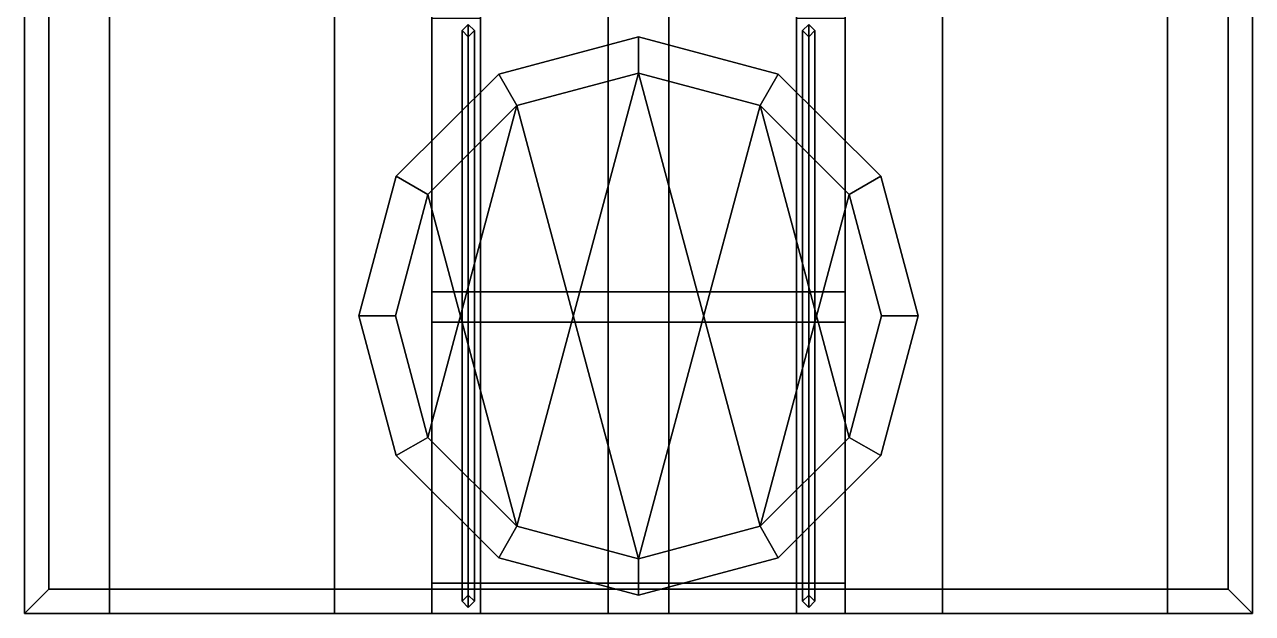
# Model space of a CAD drawing. Header units: millimetres. Extents: x -1.04 to 3, y -3.69 to 5.
# Drawn here: x -1.01 to 1.01, y -3.69 to -2.72 of the extents above; entities that cross this region are included whole.
import ezdxf

# ---------------------------------------------------------------- set-up
doc = ezdxf.new("R2010")
doc.units = ezdxf.units.MM
doc.layers.add('tent', color=3, linetype='Continuous')
doc.layers.add('wheels', color=2, linetype='Continuous')

msp = doc.modelspace()

# ---------------------------------------------------------------- linework, layer by layer
for points in [[(-1.01, 0.26, 1.09), (-1.01, -3.69, 1.09), (-1.01, -3.69, 1.72), (-1.01, 0.26, 1.72)], [(1.01, 0.26, 1.09), (1.01, -3.69, 1.09), (-1.01, -3.69, 1.09), (-1.01, 0.26, 1.09)], [(-0.97, 0.22, 1.72), (-1.01, 0.26, 1.72), (-1.01, -3.69, 1.72), (-0.97, -3.65, 1.72)], [(0.97, -3.65, 1.72), (1.01, -3.69, 1.72), (1.01, 0.26, 1.72), (0.97, 0.22, 1.72)], [(1.01, 0.26, 1.09), (1.01, 0.26, 1.72), (1.01, -3.69, 1.72), (1.01, -3.69, 1.09)], [(-0.97, 0.22, 1.16), (-0.97, -3.65, 1.16), (0.97, -3.65, 1.16), (0.97, 0.22, 1.16)], [(-0.97, 0.22, 1.16), (-0.97, 0.22, 1.72), (-0.97, -3.65, 1.72), (-0.97, -3.65, 1.16)], [(0.97, -3.65, 1.16), (0.97, -3.65, 1.72), (0.97, 0.22, 1.72), (0.97, 0.22, 1.16)], [(-0.34, -2.69, 0.59), (-0.34, -3.69, 0.59), (-0.34, -3.69, 0.74), (-0.34, -2.71, 0.74)], [(-0.26, -2.69, 0.59), (-0.26, -3.69, 0.59), (-0.34, -3.69, 0.59), (-0.34, -2.69, 0.59)], [(-0.26, -3.69, 0.74), (-0.26, -3.69, 0.59), (-0.26, -2.69, 0.59), (-0.26, -2.71, 0.74)], [(0.26, -2.69, 0.59), (0.26, -3.69, 0.59), (0.26, -3.69, 0.74), (0.26, -2.71, 0.74)], [(0.34, -2.69, 0.59), (0.34, -3.69, 0.59), (0.26, -3.69, 0.59), (0.26, -2.69, 0.59)], [(0.34, -3.69, 0.74), (0.34, -3.69, 0.59), (0.34, -2.69, 0.59), (0.34, -2.71, 0.74)], [(-0.34, -2.71, 0.74), (-0.34, -3.69, 0.74), (-0.26, -3.69, 0.74), (-0.26, -2.71, 0.74)], [(-0.28, -2.72, 0.36), (-0.29, -2.73, 0.37), (-0.29, -2.73, 0.59), (-0.28, -2.72, 0.59)], [(-0.28, -3.68, 0.36), (-0.29, -3.67, 0.37), (-0.29, -2.73, 0.37), (-0.28, -2.72, 0.36)], [(-0.27, -2.73, 0.37), (-0.28, -2.72, 0.36), (-0.28, -2.72, 0.59), (-0.27, -2.73, 0.59)], [(-0.27, -3.67, 0.37), (-0.28, -3.68, 0.36), (-0.28, -2.72, 0.36), (-0.27, -2.73, 0.37)], [(0.26, -2.71, 0.74), (0.26, -3.69, 0.74), (0.34, -3.69, 0.74), (0.34, -2.71, 0.74)], [(0.28, -2.72, 0.36), (0.27, -2.73, 0.37), (0.27, -2.73, 0.59), (0.28, -2.72, 0.59)], [(0.28, -3.68, 0.36), (0.27, -3.67, 0.37), (0.27, -2.73, 0.37), (0.28, -2.72, 0.36)], [(0.29, -2.73, 0.37), (0.28, -2.72, 0.36), (0.28, -2.72, 0.59), (0.29, -2.73, 0.59)], [(0.29, -3.67, 0.37), (0.28, -3.68, 0.36), (0.28, -2.72, 0.36), (0.29, -2.73, 0.37)], [(-0.29, -2.73, 0.37), (-0.28, -2.74, 0.38), (-0.28, -2.74, 0.59), (-0.29, -2.73, 0.59)], [(-0.29, -3.67, 0.37), (-0.28, -3.66, 0.38), (-0.28, -2.74, 0.38), (-0.29, -2.73, 0.37)], [(-0.28, -2.74, 0.38), (-0.27, -2.73, 0.37), (-0.27, -2.73, 0.59), (-0.28, -2.74, 0.59)], [(-0.28, -3.66, 0.38), (-0.27, -3.67, 0.37), (-0.27, -2.73, 0.37), (-0.28, -2.74, 0.38)], [(0.27, -2.73, 0.37), (0.28, -2.74, 0.38), (0.28, -2.74, 0.59), (0.27, -2.73, 0.59)], [(0.27, -3.67, 0.37), (0.28, -3.66, 0.38), (0.28, -2.74, 0.38), (0.27, -2.73, 0.37)], [(0.28, -2.74, 0.38), (0.29, -2.73, 0.37), (0.29, -2.73, 0.59), (0.28, -2.74, 0.59)], [(0.28, -3.66, 0.38), (0.29, -3.67, 0.37), (0.29, -2.73, 0.37), (0.28, -2.74, 0.38)], [(-0.97, -3.65, 1.72), (-1.01, -3.69, 1.72), (1.01, -3.69, 1.72), (0.97, -3.65, 1.72)], [(-0.97, -3.65, 1.16), (-0.97, -3.65, 1.72), (0.97, -3.65, 1.72), (0.97, -3.65, 1.16)], [(-0.28, -3.66, 0.38), (-0.29, -3.67, 0.37), (-0.29, -3.67, 0.59), (-0.28, -3.66, 0.59)], [(-0.29, -3.67, 0.37), (-0.28, -3.68, 0.36), (-0.28, -3.68, 0.59), (-0.29, -3.67, 0.59)], [(-0.27, -3.67, 0.37), (-0.28, -3.66, 0.38), (-0.28, -3.66, 0.59), (-0.27, -3.67, 0.59)], [(-0.28, -3.68, 0.36), (-0.27, -3.67, 0.37), (-0.27, -3.67, 0.59), (-0.28, -3.68, 0.59)], [(0.28, -3.66, 0.38), (0.27, -3.67, 0.37), (0.27, -3.67, 0.59), (0.28, -3.66, 0.59)], [(0.27, -3.67, 0.37), (0.28, -3.68, 0.36), (0.28, -3.68, 0.59), (0.27, -3.67, 0.59)], [(0.29, -3.67, 0.37), (0.28, -3.66, 0.38), (0.28, -3.66, 0.59), (0.29, -3.67, 0.59)], [(0.28, -3.68, 0.36), (0.29, -3.67, 0.37), (0.29, -3.67, 0.59), (0.28, -3.68, 0.59)], [(-1.01, -3.69, 1.72), (-1.01, -3.69, 1.09), (1.01, -3.69, 1.09), (1.01, -3.69, 1.72)], [(-0.34, -3.69, 0.74), (-0.34, -3.69, 0.59), (-0.26, -3.69, 0.59), (-0.26, -3.69, 0.74)], [(0.26, -3.69, 0.74), (0.26, -3.69, 0.59), (0.34, -3.69, 0.59), (0.34, -3.69, 0.74)]]:
    msp.add_3dface(points)
at = {"color": 1}
for points in [[(0.34, -3.16, 1.09), (0.34, -3.16, 0.74), (-0.34, -3.16, 0.74), (-0.34, -3.16, 1.09)], [(-0.34, -3.16, 0.74), (-0.34, -3.21, 0.74), (-0.34, -3.21, 1.09), (-0.34, -3.16, 1.09)], [(0.26, -3.16, 0.74), (0.26, -3.21, 0.74), (-0.26, -3.21, 0.74), (-0.26, -3.16, 0.74)], [(0.34, -3.21, 1.09), (0.34, -3.21, 0.74), (0.34, -3.16, 0.74), (0.34, -3.16, 1.09)], [(-0.34, -3.21, 1.09), (-0.34, -3.21, 0.74), (0.34, -3.21, 0.74), (0.34, -3.21, 1.09)], [(-0.34, -3.64, 0.74), (-0.34, -3.69, 0.74), (-0.34, -3.69, 1.09), (-0.34, -3.64, 1.09)], [(0.34, -3.64, 1.09), (0.34, -3.64, 0.74), (-0.34, -3.64, 0.74), (-0.34, -3.64, 1.09)], [(0.26, -3.64, 0.74), (0.26, -3.69, 0.74), (-0.26, -3.69, 0.74), (-0.26, -3.64, 0.74)], [(0.34, -3.69, 1.09), (0.34, -3.69, 0.74), (0.34, -3.64, 0.74), (0.34, -3.64, 1.09)], [(-0.34, -3.69, 1.09), (-0.34, -3.69, 0.74), (0.34, -3.69, 0.74), (0.34, -3.69, 1.09)]]:
    msp.add_3dface(points, dxfattribs=at)
at = {"layer": 'tent'}
for points in [[(-1.01, 0.26, 1.72), (-1.01, -3.69, 1.72), (-1.01, -3.69, 2.25), (-1.01, 0.26, 2.25)], [(-1.01, 0.26, 2.25), (-1.01, -3.69, 2.25), (-0.87, -3.69, 2.47), (-0.87, 0.26, 2.47)], [(-0.87, 0.26, 2.47), (-0.87, -3.69, 2.47), (-0.5, -3.69, 2.68), (-0.5, 0.26, 2.68)], [(-0.5, 0.26, 2.68), (-0.5, -3.69, 2.68), (-0.05, -3.69, 2.81), (-0.05, 0.26, 2.81)], [(-0.05, 0.26, 2.81), (-0.05, -3.69, 2.81), (0.05, -3.69, 2.81), (0.05, 0.26, 2.81)], [(0.5, -3.69, 2.68), (0.5, 0.26, 2.68), (0.05, 0.26, 2.81), (0.05, -3.69, 2.81)], [(0.87, -3.69, 2.47), (0.87, 0.26, 2.47), (0.5, 0.26, 2.68), (0.5, -3.69, 2.68)], [(1.01, -3.69, 2.25), (1.01, 0.26, 2.25), (0.87, 0.26, 2.47), (0.87, -3.69, 2.47)], [(1.01, -3.69, 1.72), (1.01, 0.26, 1.72), (1.01, 0.26, 2.25), (1.01, -3.69, 2.25)], [(-1.01, -3.69, 1.72), (1.01, -3.69, 1.72), (1.01, -3.69, 2.25), (-1.01, -3.69, 2.25)], [(-1.01, -3.69, 2.25), (1.01, -3.69, 2.25), (0.87, -3.69, 2.47), (-0.87, -3.69, 2.47)], [(-0.87, -3.69, 2.47), (0.87, -3.69, 2.47), (0.5, -3.69, 2.68), (-0.5, -3.69, 2.68)], [(-0.5, -3.69, 2.68), (0.5, -3.69, 2.68), (0.05, -3.69, 2.81), (-0.05, -3.69, 2.81)]]:
    msp.add_3dface(points, dxfattribs=at)
at = {"layer": 'wheels'}
for points in [[(-0.23, -2.8016, 0.42), (0, -2.74, 0.42), (0, -2.8, 0.38), (-0.2, -2.8536, 0.38)], [(-0.23, -2.8016, 0.55), (0, -2.74, 0.55), (0, -2.74, 0.42), (-0.23, -2.8016, 0.42)], [(0, -2.74, 0.55), (-0.23, -2.8016, 0.55), (-0.2, -2.8536, 0.59), (0, -2.8, 0.59)], [(0, -2.74, 0.42), (0.23, -2.8016, 0.42), (0.2, -2.8536, 0.38), (0, -2.8, 0.38)], [(0, -2.74, 0.55), (0.23, -2.8016, 0.55), (0.23, -2.8016, 0.42), (0, -2.74, 0.42)], [(0.23, -2.8016, 0.55), (0, -2.74, 0.55), (0, -2.8, 0.59), (0.2, -2.8536, 0.59)], [(-0.3984, -2.97, 0.42), (-0.23, -2.8016, 0.42), (-0.2, -2.8536, 0.38), (-0.3464, -3, 0.38)], [(-0.23, -2.8016, 0.55), (-0.3984, -2.97, 0.55), (-0.3464, -3, 0.59), (-0.2, -2.8536, 0.59)], [(-0.3984, -2.97, 0.55), (-0.23, -2.8016, 0.55), (-0.23, -2.8016, 0.42), (-0.3984, -2.97, 0.42)], [(-0.3464, -3.4, 0.38), (-0.2, -2.8536, 0.38), (0, -2.8, 0.38), (-0.2, -3.5464, 0.38)], [(-0.2, -2.8536, 0.59), (0, -3.6, 0.59), (0.2, -3.5464, 0.59), (0, -2.8, 0.59)], [(-0.2, -3.5464, 0.38), (0, -2.8, 0.38), (0.2, -2.8536, 0.38), (0, -3.6, 0.38)], [(0, -2.8, 0.59), (0.2, -3.5464, 0.59), (0.3464, -3.4, 0.59), (0.2, -2.8536, 0.59)], [(0.23, -2.8016, 0.42), (0.3984, -2.97, 0.42), (0.3464, -3, 0.38), (0.2, -2.8536, 0.38)], [(0.3984, -2.97, 0.55), (0.23, -2.8016, 0.55), (0.2, -2.8536, 0.59), (0.3464, -3, 0.59)], [(0.23, -2.8016, 0.55), (0.3984, -2.97, 0.55), (0.3984, -2.97, 0.42), (0.23, -2.8016, 0.42)], [(-0.4, -3.2, 0.38), (-0.3464, -3, 0.38), (-0.2, -2.8536, 0.38), (-0.3464, -3.4, 0.38)], [(-0.3464, -3, 0.59), (-0.2, -3.5464, 0.59), (0, -3.6, 0.59), (-0.2, -2.8536, 0.59)], [(0, -3.6, 0.38), (0.2, -2.8536, 0.38), (0.3464, -3, 0.38), (0.2, -3.5464, 0.38)], [(0.2, -2.8536, 0.59), (0.3464, -3.4, 0.59), (0.4, -3.2, 0.59), (0.3464, -3, 0.59)], [(-0.46, -3.2, 0.42), (-0.3984, -2.97, 0.42), (-0.3464, -3, 0.38), (-0.4, -3.2, 0.38)], [(-0.3984, -2.97, 0.55), (-0.46, -3.2, 0.55), (-0.4, -3.2, 0.59), (-0.3464, -3, 0.59)], [(-0.46, -3.2, 0.55), (-0.3984, -2.97, 0.55), (-0.3984, -2.97, 0.42), (-0.46, -3.2, 0.42)], [(0.3984, -2.97, 0.42), (0.46, -3.2, 0.42), (0.4, -3.2, 0.38), (0.3464, -3, 0.38)], [(0.46, -3.2, 0.55), (0.3984, -2.97, 0.55), (0.3464, -3, 0.59), (0.4, -3.2, 0.59)], [(0.3984, -2.97, 0.55), (0.46, -3.2, 0.55), (0.46, -3.2, 0.42), (0.3984, -2.97, 0.42)], [(-0.4, -3.2, 0.59), (-0.3464, -3.4, 0.59), (-0.2, -3.5464, 0.59), (-0.3464, -3, 0.59)], [(0.2, -3.5464, 0.38), (0.3464, -3, 0.38), (0.4, -3.2, 0.38), (0.3464, -3.4, 0.38)], [(-0.3984, -3.43, 0.42), (-0.46, -3.2, 0.42), (-0.4, -3.2, 0.38), (-0.3464, -3.4, 0.38)], [(-0.46, -3.2, 0.55), (-0.3984, -3.43, 0.55), (-0.3464, -3.4, 0.59), (-0.4, -3.2, 0.59)], [(-0.3984, -3.43, 0.55), (-0.46, -3.2, 0.55), (-0.46, -3.2, 0.42), (-0.3984, -3.43, 0.42)], [(0.46, -3.2, 0.42), (0.3984, -3.43, 0.42), (0.3464, -3.4, 0.38), (0.4, -3.2, 0.38)], [(0.3984, -3.43, 0.55), (0.46, -3.2, 0.55), (0.4, -3.2, 0.59), (0.3464, -3.4, 0.59)], [(0.46, -3.2, 0.55), (0.3984, -3.43, 0.55), (0.3984, -3.43, 0.42), (0.46, -3.2, 0.42)], [(-0.23, -3.5984, 0.42), (-0.3984, -3.43, 0.42), (-0.3464, -3.4, 0.38), (-0.2, -3.5464, 0.38)], [(-0.3984, -3.43, 0.55), (-0.23, -3.5984, 0.55), (-0.2, -3.5464, 0.59), (-0.3464, -3.4, 0.59)], [(0.3984, -3.43, 0.42), (0.23, -3.5984, 0.42), (0.2, -3.5464, 0.38), (0.3464, -3.4, 0.38)], [(0.23, -3.5984, 0.55), (0.3984, -3.43, 0.55), (0.3464, -3.4, 0.59), (0.2, -3.5464, 0.59)], [(-0.23, -3.5984, 0.55), (-0.3984, -3.43, 0.55), (-0.3984, -3.43, 0.42), (-0.23, -3.5984, 0.42)], [(0.3984, -3.43, 0.55), (0.23, -3.5984, 0.55), (0.23, -3.5984, 0.42), (0.3984, -3.43, 0.42)], [(0, -3.66, 0.42), (-0.23, -3.5984, 0.42), (-0.2, -3.5464, 0.38), (0, -3.6, 0.38)], [(-0.23, -3.5984, 0.55), (0, -3.66, 0.55), (0, -3.6, 0.59), (-0.2, -3.5464, 0.59)], [(0.23, -3.5984, 0.42), (0, -3.66, 0.42), (0, -3.6, 0.38), (0.2, -3.5464, 0.38)], [(0, -3.66, 0.55), (0.23, -3.5984, 0.55), (0.2, -3.5464, 0.59), (0, -3.6, 0.59)], [(0, -3.66, 0.55), (-0.23, -3.5984, 0.55), (-0.23, -3.5984, 0.42), (0, -3.66, 0.42)], [(0.23, -3.5984, 0.55), (0, -3.66, 0.55), (0, -3.66, 0.42), (0.23, -3.5984, 0.42)]]:
    msp.add_3dface(points, dxfattribs=at)

doc.saveas('drawing.dxf')
